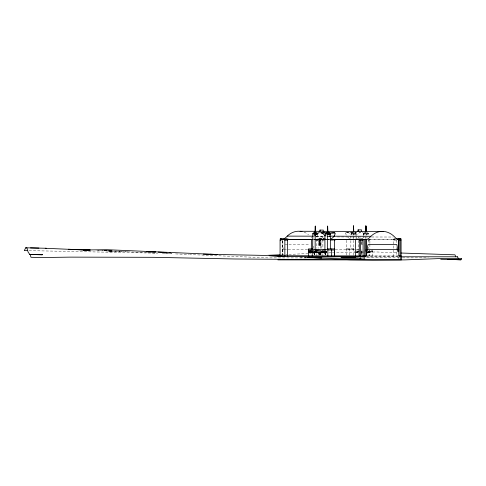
<?xml version="1.0" encoding="UTF-8"?>
<svg xmlns="http://www.w3.org/2000/svg" width="486" height="486" viewBox="0 0 486 486"><rect width="100%" height="100%" fill="white"/><g stroke="black" fill="none" stroke-linecap="round" stroke-linejoin="round"><path stroke-width="0.36" stroke-dasharray="2.43 1.82" d="M282.384 240.892L282.378 251.153L283.715 251.153A13.808 10.99 -89.9 0 1 283.721 247.751M365.472 233.353L365.66 232.326A2.011 0.407 -90 0 1 365.818 232.18M361.693 251.979L361.693 254.233L362.088 252.92M361.857 254.117L361.693 254.233M366.918 253.564L367.507 252.526M351.238 233.353L352.168 232.326A2.011 2.005 -90 0 1 352.939 232.18L354.173 232.18A2.011 2.005 -90 0 1 354.938 232.326L355.867 233.353M363.577 233.353L364.506 232.326A2.011 2.005 -90 0 1 365.278 232.18L366.511 232.18A2.011 2.005 -90 0 1 367.276 232.326L368.206 233.353M366.9 252.92L367.932 252.416M346.263 235.078L345.497 233.237L346.184 232.521A3.159 0.577 14.2 0 1 346.883 232.521L351.372 233.462L355.412 235.078M356.584 252.526L357.01 252.416M362.106 252.337L361.541 252.489M367.756 252.416L368.212 252.337M357.119 252.337L357.909 252.076M357.575 252.264L356.73 252.489M368.036 252.337L368.777 251.979M368.321 252.264L375.951 251.93L398.089 252.896M320.025 239.495L320.323 239.495M281.491 254.725L287.39 254.47M288.866 254.403L308.792 253.534M309.533 253.504L311.01 253.437M356.025 252.258L332.406 252.787M356.76 252.246L358.237 252.21M328.718 252.866L331.671 252.805M362.283 257.082L341.306 257.422L356.414 257.216M366.007 257.003L397.742 256.778M346.494 232.502L356.803 232.502M345.807 232.648L356.511 232.648M359.324 232.648L360.77 232.648M351.099 233.693L356.007 233.693M363.443 233.693L368.345 233.693M316.319 236.147L323.955 236.147M315.76 236.305L317.765 236.305M325.438 238.669L322.103 238.845M325.438 238.845L321.969 238.845L321.969 239.203M395.106 238.826L393.763 239.003M324.107 239.009L322.765 239.009L322.765 239.956L324.107 239.956M395.106 239.003L393.642 239.167L396.436 239.167M315.098 239.203L325.006 239.203M325.711 239.203L327.989 239.203M315.517 239.343L319.083 239.343L319.083 239.768M368.479 239.361L395.762 239.361M313.397 239.428L313.543 239.817L316.495 239.817L316.495 239.343M321.453 239.501L319.083 239.495L323.694 239.513M368.479 239.598L369.791 239.598M396.436 240.114L393.642 240.114L393.642 256.055M315.517 240.764L319.083 240.764M322.194 240.764L325.146 240.764M361.171 242.787L362.052 242.787L362.052 241.026M361.171 243.255L362.015 243.255L362.015 244.926L361.171 244.926M285.148 244.452L288.18 244.452M288.933 244.452L310.135 244.452M346.658 248.698L353.759 248.698M307.602 249.367L282.33 249.367L282.33 255.253M335.206 249.367L358.625 249.367M346.658 249.737L353.371 249.737M29.105 250.636L157.513 253.176M356.663 251.529L359.476 251.529M368.497 251.529L372.713 251.772L368.412 251.772M356.663 251.772L359.555 251.772M354.774 252.027L354.555 251.529M355.582 251.979L359.555 252.027M361.171 251.967L363.279 251.967M366.681 251.979L372.628 251.772M356.56 252.076L358.759 252.076M361.189 252.076L363.777 252.076M367.805 252.076L372.1 252.076A1.094 0.662 90 0 1 372.489 252.027M356.681 252.173L358.34 252.173M366.644 252.173L371.292 252.076M366.802 255.988L398.119 255.988M398.034 256.055L366.991 256.043M399.48 257.853L365.533 257.665M402.432 257.853L428.257 257.853M316.416 236.178L323.907 236.19A20.212 16.087 -90 0 1 319.824 239.495L319.867 239.495M315.536 236.882L323.773 236.901M337.248 236.925L367.793 236.98M371.535 236.992L393.235 237.028M329.198 239.227L314.09 239.203A11.555 9.198 -89.9 0 1 313.537 238.924M369.998 239.306L395.021 239.355M313.543 239.483L324.119 239.501M324.369 239.501L329.435 239.513L324.247 239.519M340.959 257.325L355.722 257.343M306.229 257.926L267.853 257.89L189.625 254.536M319.083 239.47L329.417 239.537M348.164 257.325L340.789 257.276L355.545 257.38L340.437 257.179M340.613 257.228L358.887 257.537M164.888 253.334L172.269 253.498M104.283 250.752L105.76 250.788L96.908 250.533M110.188 250.891L120.522 251.134M109.623 250.904L111.841 250.964L109.575 250.898M108.323 250.891L112.011 251.001L108.992 250.904M104.806 250.794L120.255 251.469M107.758 250.891L112.187 251.031L108.408 250.91M104.976 250.812L112.357 251.068L106.312 250.849M97.941 250.533L147.562 252.702M300.239 256.973L306.144 257.222M300.062 256.979L305.967 257.222M120.996 251.505L127.636 251.791M148.303 252.732L157.154 253.115M162.324 253.346L171.916 253.765M175.604 253.923L188.89 254.506M361.39 251.681L361.614 252.076M353.972 233.353L353.784 232.326A2.011 0.407 -90 0 0 353.626 232.18M398.581 257.282L398.581 258.582M396.327 240.114L396.327 243.911M396.327 247.708L396.327 256.055M394.547 239.003L394.547 239.361M393.751 239.167L393.751 240.114M372.792 249.737L372.792 255.988M369.889 243.474L369.889 240.491L368.479 240.546L369.791 240.546L369.791 239.361M369.889 244.221L369.889 248.698M369.889 250.43L369.889 255.988M369.791 250.144L369.791 256.055M368.965 239.379L368.965 239.732M368.977 250.43L368.977 255.988M368.588 239.792L368.588 243.504M368.588 247.21L368.588 248.698M368.345 233.985L368.345 233.353L363.443 233.353L363.443 233.985M366.341 233.985L366.122 232.326A2.011 0.407 90 0 0 365.964 232.18M366.341 234.24L366.341 235.364M366.055 236.955L366.055 238.419M365.691 236.688L365.691 238.511M365.448 233.353L365.436 234.24M363.443 234.24L363.443 235.923M363.443 236.688L363.443 237.903M361.967 240.436L361.967 242.787M361.924 243.255L361.924 244.926M361.863 251.979L361.863 254.233M361.469 250.94L361.602 251.517A8.894 5.389 90 0 1 362.058 251.043M360.126 231.773L360.126 232.648A11.779 7.132 -90 0 0 356.59 235.078M358.303 240.339L358.303 255.521M356.293 236.955L356.293 238.419M356.007 233.985L356.007 233.353L351.099 233.353L351.099 233.985M356.007 234.24L356.007 235.923M354.002 233.353L354.002 233.985M353.759 236.081L353.759 249.415M353.492 248.698L353.492 249.318M353.371 248.698L353.371 255.988M353.103 235.364L353.322 232.326A2.011 0.407 -90 0 1 353.48 232.18M353.103 236.688L353.103 238.511M350.856 236.081L350.856 238.511M350.856 240.546L350.856 249.318M349.555 248.698L349.555 255.988M349.464 248.698L349.464 249.318M346.834 248.698L346.834 249.318M346.658 240.309L346.658 255.211M322.874 239.956L322.874 248.31M322.874 253.619L322.874 255.897M321.86 246.044L321.86 248.316M321.714 239.203L321.714 238.796L318.16 238.796L320.936 239.003L320.936 239.975M321.507 238.796L318.306 238.796M320.784 246.044L320.784 248.316M319.029 238.796L319.029 239.203M318.251 239.003L318.105 248.316M318.105 253.625L318.105 255.138M317.765 234.465L317.765 240.764M316.41 239.203L316.41 248.31M316.41 253.619L316.41 255.897M282.761 240.199L282.761 255.363M282.384 240.941L282.384 255.363M311.733 237.593A11.555 9.198 -89.9 0 1 311.046 236.876M349.683 238.662A11.555 9.198 -90 0 1 347.727 236.943M371.237 250.326A8.894 5.389 -90 0 1 372.713 251.529M303.999 232.168A24.367 19.385 -89.9 0 1 308.592 234.683M313.47 246.092A25.892 20.6 -89.9 0 1 313.743 248.316M362.222 232.648A11.779 7.132 90 0 1 365.758 235.078M356.56 250.096A8.894 5.389 90 0 1 358.206 249.956M361.481 250.096A8.894 5.389 90 0 1 362.021 249.956M359.245 238.116A11.555 9.198 -90 0 1 358.067 236.961M355.892 257.301L341.136 257.367L355.892 257.301M356.171 233.985L350.777 234.24L356.171 233.985M368.497 233.985L363.109 234.24L368.497 233.985M105.936 250.806L104.46 250.77L105.966 250.812"/><path stroke-width="0.73" d="M400.106 256.055L400.106 239.361L397.275 239.361L398.793 239.361L398.781 251.268L397.56 251.274A25.892 20.6 -89.9 0 0 396.849 244.61L368.078 244.61A13.808 10.99 -89.9 0 0 367.398 251.311L366.061 251.311L366.073 239.586L366.08 256.28L308.416 256.213L308.416 248.923L312.887 248.923M315.074 232.399L315.286 226.172L315.554 232.399M327.412 232.399L327.625 226.172L327.892 232.399M353.334 231.488L353.522 225.947L353.772 231.488M365.679 231.488L365.861 225.947L366.11 231.488M314.892 233.578L315.086 232.551A2.011 0.407 90 0 1 315.238 232.399M312.996 233.578L313.932 232.551A2.011 2.005 -90 0 1 314.697 232.399L315.93 232.399A2.011 2.005 -90 0 1 316.696 232.551L317.631 233.578M325.334 233.578L326.27 232.551A2.011 2.005 -90 0 1 327.035 232.399L328.269 232.399A2.011 2.005 -90 0 1 329.04 232.551L329.97 233.578M330.529 239.3A20.212 16.087 -90 0 0 334.24 236.208L335.255 233.456L334.398 232.745M323.457 232.764A10.34 6.263 90 0 1 323.98 232.873L323.98 231.998A1.027 0.626 -90 0 1 323.293 231.123L323.293 230.091L319.679 230.091L319.679 231.123A1.027 0.626 -90 0 1 318.986 231.998L318.986 232.873A11.779 7.132 90 0 0 315.153 235.71L314.867 236.147L314.867 234.465L317.042 234.465M29.834 254.518L42.191 254.664L29.834 254.518L28.103 252.046L26.894 247.903L25.685 247.805L24.3 250.636L27.732 250.636M457.411 256.863L458.626 258.722M30.004 254.506L42.361 254.743L29.895 254.524M461.014 259.773L448.104 259.439L461.014 259.773L461.7 258.376L449.088 258.449A513.186 513.131 -89.6 0 0 439.289 258.582L404.808 259.901L372.865 260.046L350.728 259.803L331.002 258.977L294.103 259.39L235.06 258.989L153.874 257.319L70.276 257.13L43.169 257.519L30.989 257.301L30.181 254.457M331.531 233.098L334.386 232.745M280.015 254.792L265.253 255.436L215.808 254.445M320.389 230.091L320.389 231.123A1.027 0.626 90 0 0 321.082 231.998L323.98 231.998M321.082 231.998L321.082 232.873L326.228 232.873M329.052 232.873L334.842 232.873M317.765 233.578L312.863 233.578L312.62 249.64L327.449 249.64L327.449 236.305M312.863 233.918L317.765 233.918M325.201 233.918L330.103 233.918M317.042 234.209L314.867 234.209L314.867 233.578M329.478 236.147L334.307 236.147M395.756 238.826L397.098 238.826L397.232 239.361M288.848 239.234L284.741 239.234L284.741 240.181L287.536 240.181L287.536 256.122M312.698 239.343L311.386 239.343L311.319 248.923M330.012 239.343L331.817 239.598M286.934 239.428L311.939 239.428M356.226 239.586L331.659 239.543M362.927 239.586L366.815 239.58A20.212 16.087 -89.9 0 0 370.897 236.281A23.559 18.747 -89.9 0 1 383.74 231.433A24.367 19.385 -89.9 0 1 394.729 237.034A11.555 9.198 -89.9 0 0 397.773 239.361M334.453 239.823L335.771 239.823L335.771 239.343L333.773 239.343L333.627 239.956L330.705 239.956L330.705 239.598M281.157 240.199L280.076 240.199L280.076 256.122L309.09 256.122M399.607 240.133L401.096 240.133L401.096 256.055L398.793 256.055L398.793 239.361M320.827 240.661L319.15 240.661L319.15 243.006L320.827 243.006L320.736 240.661M334.453 240.71L334.55 256.213M327.449 248.923L334.55 248.923M398.878 249.367L366.183 249.367L366.183 255.988L277.877 255.988M308.416 249.962L312.231 249.962L312.231 248.923M327.837 249.962L334.55 249.962M316.927 251.165L314.819 251.165L314.685 251.742A8.894 5.389 90 0 0 308.495 251.754M316.647 251.469L314.989 251.469L314.685 252.185C314.284 257.525 315.098 252.027 312.711 252.489M315.408 251.165L315.542 251.742A8.894 5.389 -90 0 1 321.732 251.754L326.653 251.991L321.653 251.991M312.796 251.991L308.495 251.748M323.822 252.392L309.916 252.295M312.996 252.562L314.126 252.896L314.703 254.457M319.515 254.457C317.279 248.297 320.025 258.813 319.515 252.198M319.381 252.641L319.982 252.744M325.62 254.457C323.384 248.297 326.13 258.813 325.62 252.198M319.94 252.805L320.809 254.457L320.912 252.392M320.292 253.285L320.639 254.293M320.468 254.336L320.809 254.457M398.878 255.988L401.46 255.988L401.46 259.232M401.43 256.778L457.587 256.778M277.877 259.882L401.46 259.882M283.131 239.428A20.212 16.087 -89.9 0 0 287.214 236.123A23.559 18.747 -89.9 0 1 300.05 231.281L319.654 231.318M322.674 231.324L383.74 231.433M287.214 236.123L313.421 236.172M334.24 236.208L370.897 236.281M286.837 239.434L312.061 239.483M331.659 239.519L333.9 239.519M335.395 239.525L356.341 239.562L335.401 239.549M89.782 250.047L83.878 250.004L106.707 249.695L214.812 254.397M90.499 250.047L83.701 249.968L88.13 250.053M30.065 254.506L34.986 254.561M38.904 248.079L25.685 247.805M30.484 247.921L46.285 248.273M146.918 251.772L155.769 251.997M203.263 254.172L213.597 254.397M455.485 259.603L460.716 259.712M440.723 259.281L455.655 259.633M361.973 258.783L314.563 257.708M88.817 250.053L83.531 249.932L87.219 250.041M147.088 251.778L155.204 251.997M447.406 259.403L454.963 259.585M307.012 257.477L321.768 257.878L306.666 257.373M210.031 254.239L217.412 254.457M83.355 249.895L87.887 250.047M269.244 255.679L284 256.298M269.068 255.685L281.613 256.207M87.049 250.047L68.423 249.245M401.041 253.024L454.975 254.834L455.795 256.802M158.157 252.113L166.273 252.465M169.225 252.599L170.701 252.659L169.195 252.592M45.247 248.273L85.834 250.047M163.15 252.313L166.929 252.483M320.59 254.451L320.632 252.198M319.667 252.714L320.468 253.285M460.193 259.7L459.149 259.275M317.704 252.489L317.218 252.185M312.887 252.489L312.431 252.198M324.089 252.562L323.524 252.198M319.278 252.562L318.537 252.198M318.822 252.489L319.843 252.714M317.528 252.489L318.263 252.641M324.375 252.641L323.299 252.185M317.808 252.562L318.549 252.714M324.198 252.641L324.654 252.714M321.082 232.873A11.779 7.132 -90 0 1 324.915 235.71L325.201 236.147L325.201 233.578L330.103 233.578L330.103 234.209M400.95 239.161L400.95 240.133M400.895 238.954L397.694 238.826L397.487 239.361M400.288 255.988L400.288 259.232M398.21 238.826L401.041 238.954L398.265 239.361M364.767 239.586L364.713 259.232M363.115 259.232L363.072 240.357L359.318 240.357L359.318 256.28M362.866 239.179L359.67 239.179M362.927 239.385L362.927 240.357M360.393 240.357L360.393 256.28M360.241 240.357L360.241 239.385L363.018 239.179L359.464 239.179L359.464 239.586L356.524 239.586L356.524 239.221M360.12 255.988L360.12 259.232M359.209 239.586L359.209 239.221L355.618 239.221L355.618 256.28M359.075 239.221L355.74 239.221M358.632 229.872L358.632 230.905A1.027 0.626 -90 0 0 358.868 231.573M334.453 239.343L334.453 240.764M334.453 248.923L334.453 256.28M334.374 248.923L334.374 249.543M332.023 239.956L332.023 239.598L330.498 239.343M331.652 248.923L331.652 256.213M330.346 248.923L330.346 236.305L327.206 236.305L327.206 234.465L330.425 234.209L327.206 234.209L327.424 232.551A2.011 0.407 90 0 1 327.576 232.399M330.103 234.465L330.103 236.305M327.837 248.923L327.837 256.213M327.716 248.923L327.716 249.543M326.574 251.991L308.574 251.991M325.45 252.198L325.45 254.457M324.915 235.71L324.915 249.64M321.732 251.748L321.647 252.295M320.699 243.474L320.699 245.151M319.338 252.198L319.338 254.457M319.241 240.661L319.241 243.006M319.266 243.456L319.266 245.151M315.554 252.295L315.238 251.469M315.153 235.71L315.153 249.64M314.527 252.198L314.527 254.457M312.231 239.817L312.085 239.343M312.231 252.046L312.231 256.213M287.536 239.234L281.005 239.428L281.005 239.021M287.414 239.063L284.079 239.063M287.426 239.234L287.426 240.181M286.631 239.063L286.631 239.428M284.851 240.181L284.851 256.122M283.69 239.428L283.69 239.021L280.136 239.021L282.913 239.428M283.484 239.021L280.282 239.021M280.228 239.227L280.228 240.199M361.766 231.573A1.027 0.626 -90 0 1 361.529 230.905L361.529 229.872L357.915 229.872L357.915 230.905A1.027 0.626 90 0 1 357.678 231.573M314.892 250.545A8.894 5.389 -90 0 1 318.142 250.545M315.39 232.399A2.011 0.407 -90 0 1 315.542 232.551M308.713 252.246A1.094 0.662 90 0 1 309.108 252.246L326.039 252.295A1.094 0.662 -90 0 1 326.434 252.246M321.118 252.246A1.094 0.662 -90 0 1 321.513 252.246M321.926 250.545A8.894 5.389 -90 0 1 326.653 251.754M327.728 232.399A2.011 0.407 -90 0 1 327.886 232.551M300.05 231.281A24.367 19.385 -89.9 0 1 302.043 231.597M315.317 226.172L315.311 232.399L315.317 226.172M327.655 226.172L327.649 232.399L327.655 226.172M353.553 225.947L353.553 231.488L353.553 225.947M365.891 225.947L365.891 231.488L365.891 225.947M320.784 243.474L319.18 243.474L319.18 245.151L320.784 245.151L320.784 243.474M360.083 239.568L358.589 239.568L360.083 239.574M366.815 239.58L363.078 239.574L366.815 239.58"/></g></svg>
